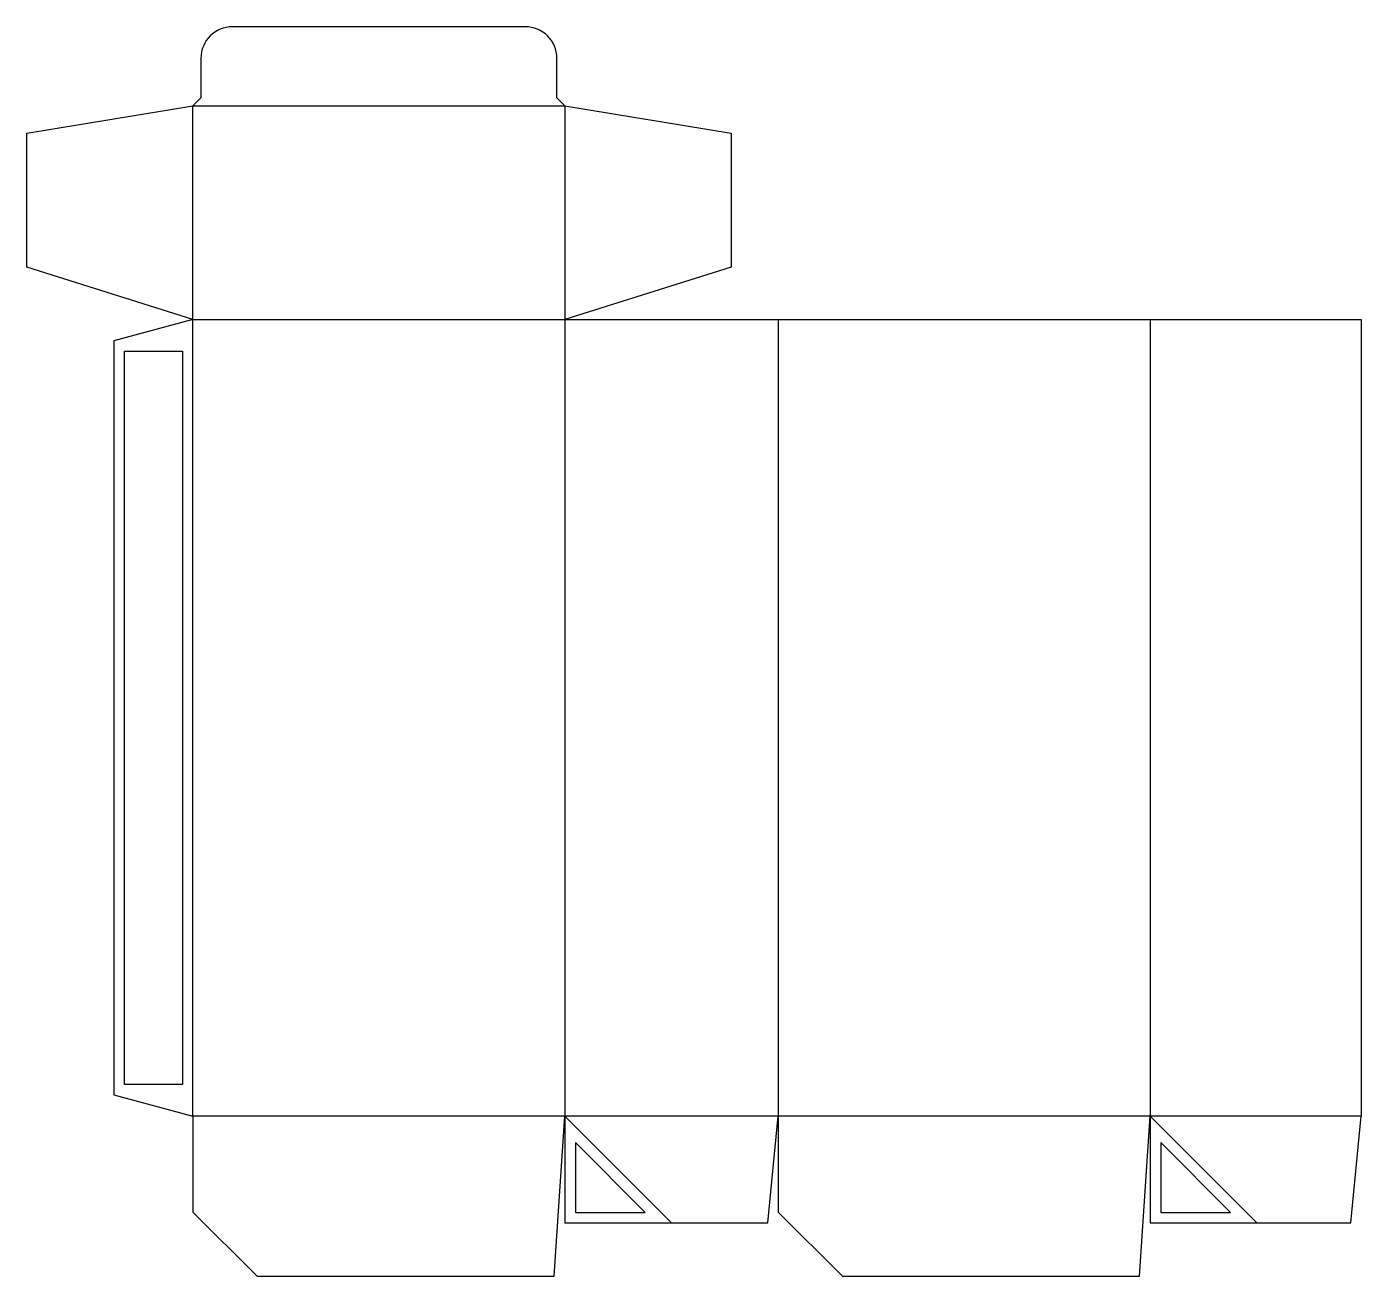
# Model space of a CAD drawing. Header units: millimetres. Extents: x 0 to 253, y 0 to 237.
import ezdxf

# ---------------------------------------------------------------- set-up
doc = ezdxf.new("R2010")
doc.units = ezdxf.units.MM
for name, color, linetype in [('CREASE', 5, 'CONTINUOUS'), ('CUT', 1, 'CONTINUOUS'), ('GLUE', 2, 'CONTINUOUS')]:
    doc.layers.add(name, color=color, linetype=linetype)

msp = doc.modelspace()

# ---------------------------------------------------------------- linework, layer by layer
at = {"layer": 'CREASE'}
for p, q in [((31.5, 181.238), (31.5, 221.688)), ((31.5, 221.688), (101.95, 221.688)), ((101.95, 221.688), (101.95, 181.238)), ((31.5, 30.337), (31.5, 181.238)), ((31.5, 181.238), (101.95, 181.238)), ((101.95, 181.238), (101.95, 30.337)), ((142.4, 181.238), (142.4, 30.337)), ((212.85, 181.238), (212.85, 30.337)), ((101.95, 30.337), (31.5, 30.337)), ((142.4, 30.337), (101.95, 30.337)), ((101.95, 30.337), (122.175, 10.113)), ((212.85, 30.337), (142.4, 30.337)), ((252.85, 30.337), (212.85, 30.337)), ((212.85, 30.337), (233.075, 10.113))]:
    msp.add_line(p, q, dxfattribs=at)
at = {"layer": 'CUT'}
for p, q in [((94.45, 236.688), (39, 236.688)), ((33, 230.688), (33, 223.188)), ((100.45, 223.188), (100.45, 230.688)), ((33, 223.188), (31.5, 221.688)), ((101.95, 221.688), (100.45, 223.188)), ((0, 216.513), (31.5, 221.688)), ((101.95, 221.688), (133.45, 216.513)), ((0, 191.138), (0, 216.513)), ((133.45, 216.513), (133.45, 191.138)), ((31.5, 181.238), (0, 191.138)), ((133.45, 191.138), (101.95, 181.238)), ((31.5, 181.238), (16.5, 177.218)), ((101.95, 181.238), (142.4, 181.238)), ((142.4, 181.238), (212.85, 181.238)), ((212.85, 181.238), (252.85, 181.238)), ((252.85, 181.238), (252.85, 30.337)), ((16.5, 177.218), (16.5, 34.357)), ((16.5, 34.357), (31.5, 30.337)), ((31.5, 30.337), (31.5, 12.135)), ((99.95, 0), (101.95, 30.337)), ((101.95, 30.337), (101.95, 10.113)), ((140.4, 10.113), (142.4, 30.337)), ((142.4, 30.337), (142.4, 12.135)), ((210.85, 0), (212.85, 30.337)), ((212.85, 30.337), (212.85, 10.113)), ((250.85, 10.113), (252.85, 30.337)), ((31.5, 12.135), (43.635, 0)), ((142.4, 12.135), (154.535, 0)), ((101.95, 10.113), (140.4, 10.113)), ((212.85, 10.113), (250.85, 10.113)), ((43.635, 0), (99.95, 0)), ((154.535, 0), (210.85, 0))]:
    msp.add_line(p, q, dxfattribs=at)
for centre, start, end in [((39, 230.688), 90, 180), ((94.45, 230.688), 0, 90)]:
    msp.add_arc(centre, 6, start, end, dxfattribs=at)
at = {"layer": 'GLUE'}
for p, q in [((18.5, 175.218), (29.5, 175.218)), ((18.5, 36.357), (18.5, 175.218)), ((29.5, 175.218), (29.5, 36.357)), ((29.5, 36.357), (18.5, 36.357)), ((103.95, 25.337), (103.95, 12.113)), ((117.175, 12.113), (103.95, 25.337)), ((214.85, 25.337), (214.85, 12.113)), ((228.075, 12.113), (214.85, 25.337)), ((103.95, 12.113), (117.175, 12.113)), ((214.85, 12.113), (228.075, 12.113))]:
    msp.add_line(p, q, dxfattribs=at)

doc.saveas('drawing.dxf')
